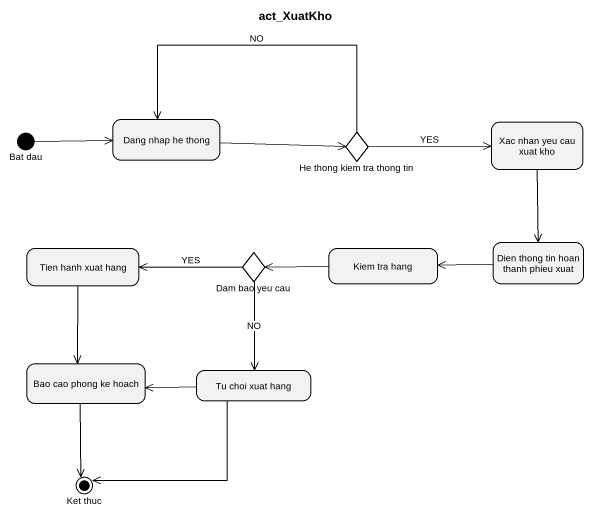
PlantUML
@startuml
title act_XuatKho
hide empty description
state "Bat dau" as Bat_dau <<start>>
state "Dang nhap he thong" as Dang_nhap_he_thong
state "He thong kiem tra thong tin" as He_thong_kiem_tra_thong_tin <<choice>>
state "Xac nhan yeu cau xuat kho" as Xac_nhan_yeu_cau_xuat_kho
state "Tien hanh xuat hang" as Tien_hanh_xuat_hang
state "Dam bao yeu cau" as Dam_bao_yeu_cau <<choice>>
state "Kiem tra hang" as Kiem_tra_hang
state "Dien thong tin hoan thanh phieu xuat" as Dien_thong_tin_hoan_thanh
state "Bao cao phong ke hoach" as Bao_cao_phong_ke_hoach
state "Tu choi xuat hang" as Tu_choi_xuat_hang
state "Ket thuc" as Ket_thuc <<end>>
Bat_dau -right-> Dang_nhap_he_thong
Dang_nhap_he_thong -right-> He_thong_kiem_tra_thong_tin
He_thong_kiem_tra_thong_tin -left-> Dang_nhap_he_thong : NO
He_thong_kiem_tra_thong_tin -right-> Xac_nhan_yeu_cau_xuat_kho : YES
Xac_nhan_yeu_cau_xuat_kho --> Dien_thong_tin_hoan_thanh
Tien_hanh_xuat_hang --> Bao_cao_phong_ke_hoach
Dam_bao_yeu_cau -left-> Tien_hanh_xuat_hang : YES
Dam_bao_yeu_cau --> Tu_choi_xuat_hang : NO
Kiem_tra_hang -left-> Dam_bao_yeu_cau
Dien_thong_tin_hoan_thanh -left-> Kiem_tra_hang
Bao_cao_phong_ke_hoach --> Ket_thuc
Tu_choi_xuat_hang -left-> Bao_cao_phong_ke_hoach
Tu_choi_xuat_hang -left-> Ket_thuc
@enduml
